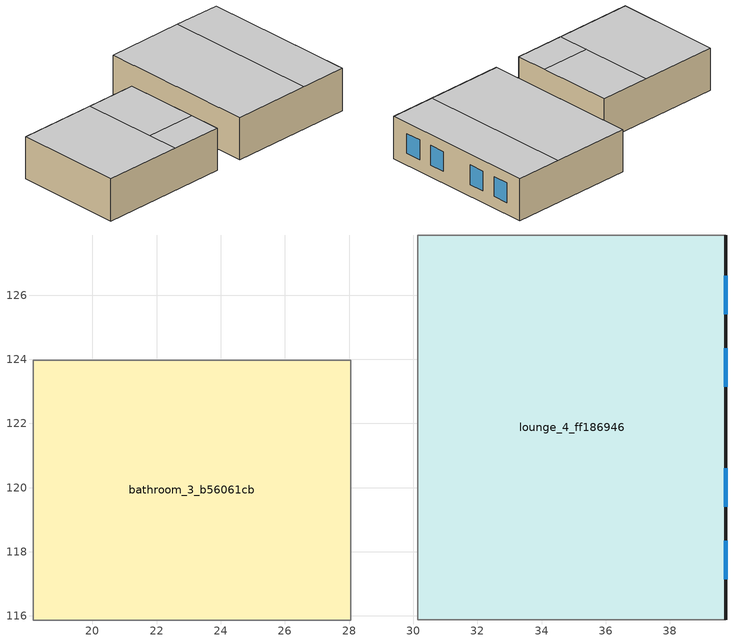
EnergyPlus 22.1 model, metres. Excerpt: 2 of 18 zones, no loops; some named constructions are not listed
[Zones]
bathroom_3_b56061cb
 floor ground (OpaqueConstruction_3829aae5): 28.05,123.98 28.05,115.88 18.15,115.88 18.15,123.98 z0
 wall to sports_0941aa9c (Generic Interior Wall): 18.15,123.98 18.15,115.88 z0:3.2
 wall to office_2_586bc0d4 (Generic Interior Wall): 18.15,115.88 28.05,115.88 28.05,123.98 18.15,123.98 z0:3.2
 ceiling to sports_0941aa9c (Generic Interior Ceiling): 18.15,123.98 18.15,115.88 24.15,115.88 24.15,123.98 z3.2
 ceiling to office_1_eadb9cc9 (Generic Interior Ceiling): 24.15,118.28 24.15,115.88 28.05,115.88 28.05,118.28 z3.2
 ceiling to bathroom_7_d2e48350 (Generic Interior Ceiling): 24.15,123.98 24.15,118.28 28.05,118.28 28.05,123.98 z3.2
lounge_4_ff186946
 floor ground (OpaqueConstruction_3829aae5): 39.75,127.88 39.75,115.88 30.15,115.88 30.15,127.88 z0
 wall outside (OpaqueConstruction_db4430f5): 39.75,115.88 39.75,127.88 z0:3.2
 wall to office_2_586bc0d4 (Generic Interior Wall): 39.75,127.88 30.15,127.88 30.15,115.88 39.75,115.88 z0:3.2
 window (U 0.29 SHGC 0.4 Simple Glazing Window): 39.75,125.41 39.75,126.61 / 39.75,119.41 39.75,120.61 / 39.75,117.14 39.75,118.34 / 39.75,123.14 39.75,124.34 z0.9:2.4
 ceiling to office_1_eadb9cc9 (Generic Interior Ceiling): 30.15,127.88 30.15,115.88 36.15,115.88 36.15,127.88 z3.2; 36.15,127.88 36.15,115.88 39.75,115.88 39.75,127.88 z3.2
[Schedule:Day:Interval]
ConstantSchedule_a4b7fc5e_Day Schedule; ConstantSchedule_355f5cc0_Day Schedule; ConstantSchedule_fe50a62d_Day Schedule: No, 24:00, 20
Schedule Day 43; Schedule Day 7; Schedule Day 29; Schedule Day 41; Schedule Day 42: No, 24:00, -100
ConstantSchedule_d1f57987_Day Schedule; ConstantSchedule_b4dec48b_Day Schedule; ConstantSchedule_2328601c_Day Schedule; ConstantSchedule_60565d24_Day Schedule: No, 24:00, 26
ConstantSchedule_f125403c_Day Schedule: No, 24:00, 10
ConstantSchedule_066c6d4f_Day Schedule: No, 24:00, 100
ConstantSchedule_9e111d6b_Day Schedule: No, 24:00, 18
[Schedule:Week:Daily]
SeasonalSchedule_d516c6cf Week Rule - Apr9-Apr15: ConstantSchedule_355f5cc0_Day Schedule, ConstantSchedule_355f5cc0_Day Schedule, ConstantSchedule_355f5cc0_Day Schedule, ConstantSchedule_355f5cc0_Day Schedule, ConstantSchedule_355f5cc0_Day Schedule, ConstantSchedule_355f5cc0_Day Schedule, Schedule Day 7, ConstantSchedule_355f5cc0_Day Schedule, ConstantSchedule_355f5cc0_Day Schedule, ConstantSchedule_355f5cc0_Day Schedule, ConstantSchedule_355f5cc0_Day Schedule, ConstantSchedule_355f5cc0_Day Schedule
SeasonalSchedule_d516c6cf Week Rule - Apr16-Oct14: Schedule Day 7, Schedule Day 7, Schedule Day 7, Schedule Day 7, Schedule Day 7, Schedule Day 7, Schedule Day 7, ConstantSchedule_355f5cc0_Day Schedule, ConstantSchedule_355f5cc0_Day Schedule, ConstantSchedule_355f5cc0_Day Schedule, ConstantSchedule_355f5cc0_Day Schedule, ConstantSchedule_355f5cc0_Day Schedule
SeasonalSchedule_d516c6cf Week Rule - Oct15-Oct21: Schedule Day 7, ConstantSchedule_355f5cc0_Day Schedule, ConstantSchedule_355f5cc0_Day Schedule, ConstantSchedule_355f5cc0_Day Schedule, ConstantSchedule_355f5cc0_Day Schedule, ConstantSchedule_355f5cc0_Day Schedule, ConstantSchedule_355f5cc0_Day Schedule, ConstantSchedule_355f5cc0_Day Schedule, ConstantSchedule_355f5cc0_Day Schedule, ConstantSchedule_355f5cc0_Day Schedule, ConstantSchedule_355f5cc0_Day Schedule, ConstantSchedule_355f5cc0_Day Schedule
SeasonalSchedule_d516c6cf Week Rule - Oct22-Dec31: ConstantSchedule_355f5cc0_Day Schedule, ConstantSchedule_355f5cc0_Day Schedule, ConstantSchedule_355f5cc0_Day Schedule, ConstantSchedule_355f5cc0_Day Schedule, ConstantSchedule_355f5cc0_Day Schedule, ConstantSchedule_355f5cc0_Day Schedule, ConstantSchedule_355f5cc0_Day Schedule, ConstantSchedule_355f5cc0_Day Schedule, ConstantSchedule_355f5cc0_Day Schedule, ConstantSchedule_355f5cc0_Day Schedule, ConstantSchedule_355f5cc0_Day Schedule, ConstantSchedule_355f5cc0_Day Schedule
ConstantSchedule_b4dec48b Week Rule - Jan1-Dec31: ConstantSchedule_b4dec48b_Day Schedule, ConstantSchedule_b4dec48b_Day Schedule, ConstantSchedule_b4dec48b_Day Schedule, ConstantSchedule_b4dec48b_Day Schedule, ConstantSchedule_b4dec48b_Day Schedule, ConstantSchedule_b4dec48b_Day Schedule, ConstantSchedule_b4dec48b_Day Schedule, ConstantSchedule_b4dec48b_Day Schedule, ConstantSchedule_b4dec48b_Day Schedule, ConstantSchedule_b4dec48b_Day Schedule, ConstantSchedule_b4dec48b_Day Schedule, ConstantSchedule_b4dec48b_Day Schedule
SeasonalSchedule_0880f88e Week Rule - Jan1-Apr8; SeasonalSchedule_0880f88e Week Rule - Oct22-Dec31: ConstantSchedule_fe50a62d_Day Schedule, ConstantSchedule_fe50a62d_Day Schedule, ConstantSchedule_fe50a62d_Day Schedule, ConstantSchedule_fe50a62d_Day Schedule, ConstantSchedule_fe50a62d_Day Schedule, ConstantSchedule_fe50a62d_Day Schedule, ConstantSchedule_fe50a62d_Day Schedule, ConstantSchedule_fe50a62d_Day Schedule, ConstantSchedule_fe50a62d_Day Schedule, ConstantSchedule_fe50a62d_Day Schedule, ConstantSchedule_fe50a62d_Day Schedule, ConstantSchedule_fe50a62d_Day Schedule
SeasonalSchedule_0880f88e Week Rule - Apr9-Apr15: ConstantSchedule_fe50a62d_Day Schedule, ConstantSchedule_fe50a62d_Day Schedule, ConstantSchedule_fe50a62d_Day Schedule, ConstantSchedule_fe50a62d_Day Schedule, ConstantSchedule_fe50a62d_Day Schedule, ConstantSchedule_fe50a62d_Day Schedule, Schedule Day 29, ConstantSchedule_fe50a62d_Day Schedule, ConstantSchedule_fe50a62d_Day Schedule, ConstantSchedule_fe50a62d_Day Schedule, ConstantSchedule_fe50a62d_Day Schedule, ConstantSchedule_fe50a62d_Day Schedule
SeasonalSchedule_0880f88e Week Rule - Apr16-Oct14: Schedule Day 29, Schedule Day 29, Schedule Day 29, Schedule Day 29, Schedule Day 29, Schedule Day 29, Schedule Day 29, ConstantSchedule_fe50a62d_Day Schedule, ConstantSchedule_fe50a62d_Day Schedule, ConstantSchedule_fe50a62d_Day Schedule, ConstantSchedule_fe50a62d_Day Schedule, ConstantSchedule_fe50a62d_Day Schedule
SeasonalSchedule_0880f88e Week Rule - Oct15-Oct21: Schedule Day 29, ConstantSchedule_fe50a62d_Day Schedule, ConstantSchedule_fe50a62d_Day Schedule, ConstantSchedule_fe50a62d_Day Schedule, ConstantSchedule_fe50a62d_Day Schedule, ConstantSchedule_fe50a62d_Day Schedule, ConstantSchedule_fe50a62d_Day Schedule, ConstantSchedule_fe50a62d_Day Schedule, ConstantSchedule_fe50a62d_Day Schedule, ConstantSchedule_fe50a62d_Day Schedule, ConstantSchedule_fe50a62d_Day Schedule, ConstantSchedule_fe50a62d_Day Schedule
ConstantSchedule_2328601c Week Rule - Jan1-Dec31: ConstantSchedule_2328601c_Day Schedule, ConstantSchedule_2328601c_Day Schedule, ConstantSchedule_2328601c_Day Schedule, ConstantSchedule_2328601c_Day Schedule, ConstantSchedule_2328601c_Day Schedule, ConstantSchedule_2328601c_Day Schedule, ConstantSchedule_2328601c_Day Schedule, ConstantSchedule_2328601c_Day Schedule, ConstantSchedule_2328601c_Day Schedule, ConstantSchedule_2328601c_Day Schedule, ConstantSchedule_2328601c_Day Schedule, ConstantSchedule_2328601c_Day Schedule
SeasonalSchedule_809012cd Week Rule - Jan1-Apr8; SeasonalSchedule_809012cd Week Rule - Oct22-Dec31: ConstantSchedule_f125403c_Day Schedule, ConstantSchedule_f125403c_Day Schedule, ConstantSchedule_f125403c_Day Schedule, ConstantSchedule_f125403c_Day Schedule, ConstantSchedule_f125403c_Day Schedule, ConstantSchedule_f125403c_Day Schedule, ConstantSchedule_f125403c_Day Schedule, ConstantSchedule_f125403c_Day Schedule, ConstantSchedule_f125403c_Day Schedule, ConstantSchedule_f125403c_Day Schedule, ConstantSchedule_f125403c_Day Schedule, ConstantSchedule_f125403c_Day Schedule
SeasonalSchedule_809012cd Week Rule - Apr9-Apr15: ConstantSchedule_f125403c_Day Schedule, ConstantSchedule_f125403c_Day Schedule, ConstantSchedule_f125403c_Day Schedule, ConstantSchedule_f125403c_Day Schedule, ConstantSchedule_f125403c_Day Schedule, ConstantSchedule_f125403c_Day Schedule, Schedule Day 41, ConstantSchedule_f125403c_Day Schedule, ConstantSchedule_f125403c_Day Schedule, ConstantSchedule_f125403c_Day Schedule, ConstantSchedule_f125403c_Day Schedule, ConstantSchedule_f125403c_Day Schedule
SeasonalSchedule_809012cd Week Rule - Apr16-Oct14: Schedule Day 41, Schedule Day 41, Schedule Day 41, Schedule Day 41, Schedule Day 41, Schedule Day 41, Schedule Day 41, ConstantSchedule_f125403c_Day Schedule, ConstantSchedule_f125403c_Day Schedule, ConstantSchedule_f125403c_Day Schedule, ConstantSchedule_f125403c_Day Schedule, ConstantSchedule_f125403c_Day Schedule
SeasonalSchedule_809012cd Week Rule - Oct15-Oct21: Schedule Day 41, ConstantSchedule_f125403c_Day Schedule, ConstantSchedule_f125403c_Day Schedule, ConstantSchedule_f125403c_Day Schedule, ConstantSchedule_f125403c_Day Schedule, ConstantSchedule_f125403c_Day Schedule, ConstantSchedule_f125403c_Day Schedule, ConstantSchedule_f125403c_Day Schedule, ConstantSchedule_f125403c_Day Schedule, ConstantSchedule_f125403c_Day Schedule, ConstantSchedule_f125403c_Day Schedule, ConstantSchedule_f125403c_Day Schedule
ConstantSchedule_066c6d4f Week Rule - Jan1-Dec31: ConstantSchedule_066c6d4f_Day Schedule, ConstantSchedule_066c6d4f_Day Schedule, ConstantSchedule_066c6d4f_Day Schedule, ConstantSchedule_066c6d4f_Day Schedule, ConstantSchedule_066c6d4f_Day Schedule, ConstantSchedule_066c6d4f_Day Schedule, ConstantSchedule_066c6d4f_Day Schedule, ConstantSchedule_066c6d4f_Day Schedule, ConstantSchedule_066c6d4f_Day Schedule, ConstantSchedule_066c6d4f_Day Schedule, ConstantSchedule_066c6d4f_Day Schedule, ConstantSchedule_066c6d4f_Day Schedule
SeasonalSchedule_17103282 Week Rule - Jan1-Apr8; SeasonalSchedule_17103282 Week Rule - Oct22-Dec31: ConstantSchedule_9e111d6b_Day Schedule, ConstantSchedule_9e111d6b_Day Schedule, ConstantSchedule_9e111d6b_Day Schedule, ConstantSchedule_9e111d6b_Day Schedule, ConstantSchedule_9e111d6b_Day Schedule, ConstantSchedule_9e111d6b_Day Schedule, ConstantSchedule_9e111d6b_Day Schedule, ConstantSchedule_9e111d6b_Day Schedule, ConstantSchedule_9e111d6b_Day Schedule, ConstantSchedule_9e111d6b_Day Schedule, ConstantSchedule_9e111d6b_Day Schedule, ConstantSchedule_9e111d6b_Day Schedule
SeasonalSchedule_17103282 Week Rule - Apr9-Apr15: ConstantSchedule_9e111d6b_Day Schedule, ConstantSchedule_9e111d6b_Day Schedule, ConstantSchedule_9e111d6b_Day Schedule, ConstantSchedule_9e111d6b_Day Schedule, ConstantSchedule_9e111d6b_Day Schedule, ConstantSchedule_9e111d6b_Day Schedule, Schedule Day 42, ConstantSchedule_9e111d6b_Day Schedule, ConstantSchedule_9e111d6b_Day Schedule, ConstantSchedule_9e111d6b_Day Schedule, ConstantSchedule_9e111d6b_Day Schedule, ConstantSchedule_9e111d6b_Day Schedule
SeasonalSchedule_17103282 Week Rule - Apr16-Oct14: Schedule Day 42, Schedule Day 42, Schedule Day 42, Schedule Day 42, Schedule Day 42, Schedule Day 42, Schedule Day 42, ConstantSchedule_9e111d6b_Day Schedule, ConstantSchedule_9e111d6b_Day Schedule, ConstantSchedule_9e111d6b_Day Schedule, ConstantSchedule_9e111d6b_Day Schedule, ConstantSchedule_9e111d6b_Day Schedule
SeasonalSchedule_17103282 Week Rule - Oct15-Oct21: Schedule Day 42, ConstantSchedule_9e111d6b_Day Schedule, ConstantSchedule_9e111d6b_Day Schedule, ConstantSchedule_9e111d6b_Day Schedule, ConstantSchedule_9e111d6b_Day Schedule, ConstantSchedule_9e111d6b_Day Schedule, ConstantSchedule_9e111d6b_Day Schedule, ConstantSchedule_9e111d6b_Day Schedule, ConstantSchedule_9e111d6b_Day Schedule, ConstantSchedule_9e111d6b_Day Schedule, ConstantSchedule_9e111d6b_Day Schedule, ConstantSchedule_9e111d6b_Day Schedule
ConstantSchedule_60565d24 Week Rule - Jan1-Dec31: ConstantSchedule_60565d24_Day Schedule, ConstantSchedule_60565d24_Day Schedule, ConstantSchedule_60565d24_Day Schedule, ConstantSchedule_60565d24_Day Schedule, ConstantSchedule_60565d24_Day Schedule, ConstantSchedule_60565d24_Day Schedule, ConstantSchedule_60565d24_Day Schedule, ConstantSchedule_60565d24_Day Schedule, ConstantSchedule_60565d24_Day Schedule, ConstantSchedule_60565d24_Day Schedule, ConstantSchedule_60565d24_Day Schedule, ConstantSchedule_60565d24_Day Schedule
